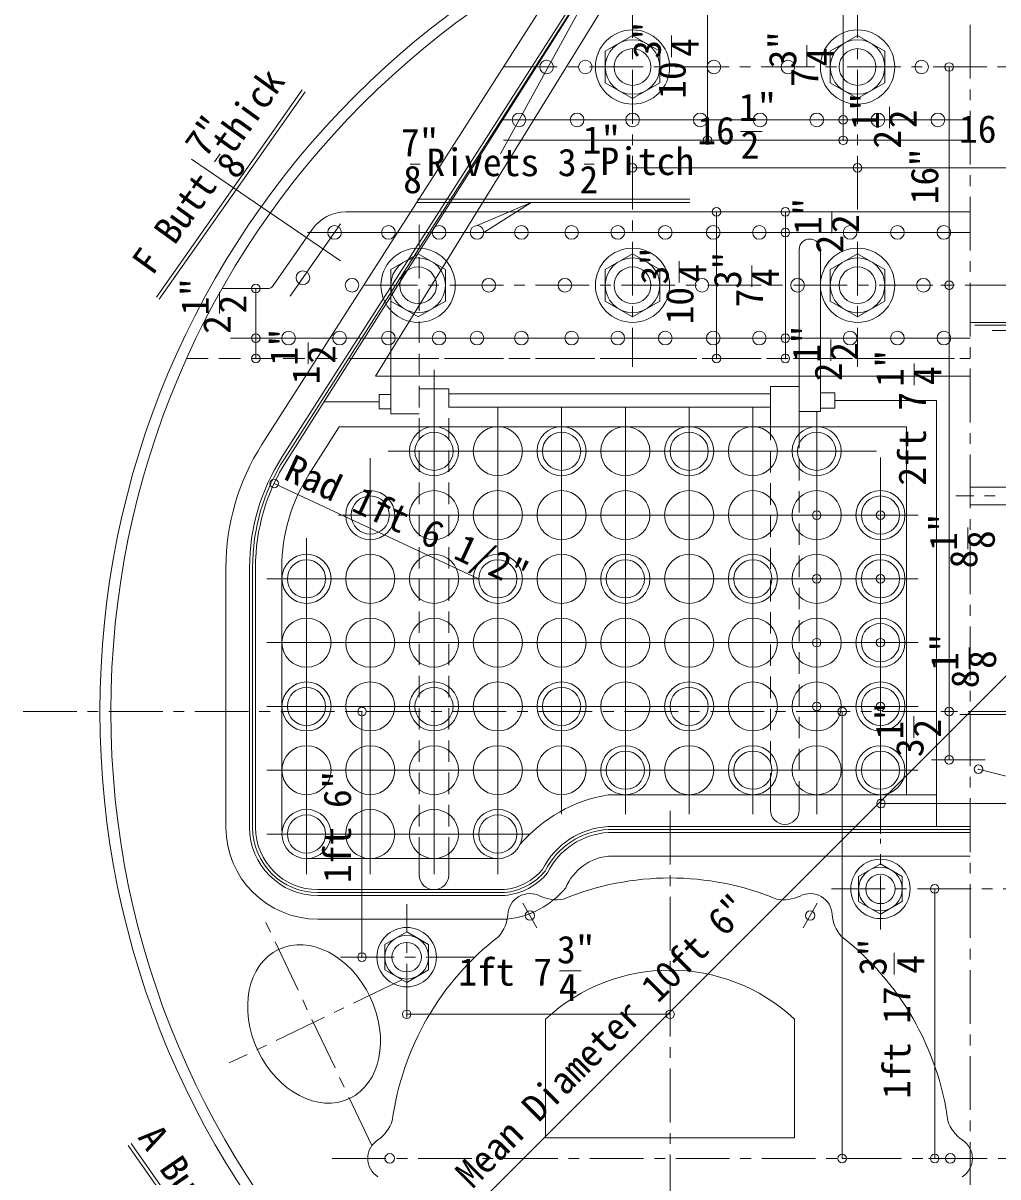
# Model space of a CAD drawing. Units: millimetres, scale not verified. Extents: x -5564 to 5565, y -3978 to 3978.
# Drawn here: x -4422 to -2606, y -1940 to 208 of the extents above; entities that cross this region are included whole.
import ezdxf
from ezdxf.enums import TextEntityAlignment as Align

# ---------------------------------------------------------------- set-up
doc = ezdxf.new("R2010")
doc.units = ezdxf.units.MM
doc.header["$LTSCALE"] = 20
doc.header["$PDMODE"] = 32
doc.header["$PDSIZE"] = 16
doc.linetypes.add('CHAIN1', pattern=[8, 5, -1, 1, -1])
doc.linetypes.add('DASHED2', pattern=[3, 2, -1])
for name, color, linetype, lineweight in [('0-3_Center', 4, 'CHAIN1', 9), ('0-4_Note', 3, 'Continuous', 9), ('0-5_Line', 7, 'Continuous', 9), ('0-6_Sunpou', 3, 'Continuous', 9), ('0-7_Kumo', 7, 'DASHED2', 9)]:
    doc.layers.add(name, color=color, linetype=linetype, lineweight=lineweight)
doc.styles.add('ＭＳ ゴシック', font='')
doc.styles.get('ＭＳ ゴシック').set_extended_font_data('MS Gothic')

msp = doc.modelspace()

# ---------------------------------------------------------------- linework, layer by layer
at = {"layer": '0-3_Center'}
for p, q in [((-2657.95, 2764.89), (-2657.95, -2910.48)), ((-3286.6, 280.95), (-3286.6, -431.86)), ((-2867.5, 280.95), (-2867.5, -431.86)), ((-3526.94, 126.5), (-1662.03, 126.5)), ((-3787.08, -279.9), (-1315.49, -279.9)), ((-3787.08, -416.42), (-2657.95, -416.42)), ((-2491, -672.17), (-2684.26, -672.17)), ((-4421.64, -1073.65), (-780.78, -1073.65)), ((-3216.75, -1258.43), (-3216.75, -2450.96)), ((-2824.9, -1479.13), (-2824.9, -1310.26)), ((-2916.12, -1403.85), (-2398.29, -1403.85)), ((-3707.23, -1643.05), (-3707.23, -1432.27)), ((-3464.57, -1476.27), (-3491, -1430.49)), ((-2968.94, -1476.27), (-2942.5, -1430.49)), ((-3771.97, -1881.5), (-3975.9, -1452.86)), ((-3830.66, -1530.85), (-3580.32, -1530.85)), ((-3716.16, -1572.76), (-4037.51, -1727.83)), ((-3845.9, -1905.5), (-1565.52, -1905.5))]:
    msp.add_line(p, q, dxfattribs=at)
at = {"layer": '0-4_Note'}
for p, q in [((-4173.43, -301.9), (-3901.65, 84.03)), ((-4167.92, -305.78), (-3896.28, 79.96)), ((-4065.24, -50.11), (-4054.33, -34.96)), ((-4107.97, -45.25), (-3830.31, -234.39)), ((-3700.48, -54.17), (-3681.81, -54.17)), ((-3376.72, -54.17), (-3358.05, -54.17)), ((-3686.95, -119.32), (-3179.66, -119.32)), ((-3686.95, -126.06), (-3179.66, -126.06)), ((-3576.19, -168.77), (-3475.69, -126.06)), ((-3563.49, -181.47), (-3475.69, -126.06)), ((-3965.01, -2252.18), (-4225.94, -1881.66)), ((-3959.6, -2248.16), (-4220.43, -1877.78))]:
    msp.add_line(p, q, dxfattribs=at)
at = {"layer": '0-5_Line'}
for p, q in [((-3324.01, 443.53), (-3976.75, -576.22)), ((-3286.96, 419.82), (-3939.7, -599.93)), ((-3297.41, 393.23), (-3935.05, -602.91)), ((-3297.41, 393.23), (-3930.39, -605.89)), ((-3246.06, 392), (-3765.44, -449.38)), ((-3389.76, 224.93), (-3532.75, -35.12)), ((-3526.94, 28.08), (-2657.95, 28.08)), ((-3526.94, -10.02), (-2657.95, -10.02)), ((-2657.95, -143.37), (-3820.72, -143.37)), ((-3830.44, -165.45), (-3924.23, -300.08)), ((-3883.32, -176.13), (-3955.81, -280.59)), ((-3891.98, -181.47), (-2657.95, -181.47)), ((-2976.28, -213.73), (-2976.28, -543.24)), ((-2936.62, -514.95), (-2936.62, -213.73)), ((-3966.25, -286.05), (-4050.9, -286.05)), ((-1276.96, -349.02), (-2657.95, -349.02)), ((-2649.18, -354.23), (-1834.85, -354.23)), ((-2617.11, -364.2), (-1979.09, -364.2)), ((-4035.25, -378.32), (-2657.95, -378.32)), ((-3765.44, -449.38), (-2657.95, -449.38)), ((-3656.27, -1376.12), (-3656.27, -437.32)), ((-3628.7, -472.64), (-3683.83, -472.64)), ((-3029.61, -481.85), (-3628.7, -481.85)), ((-3758.73, -496.71), (-3861.22, -496.71)), ((-3029.61, -506.83), (-3628.7, -506.83)), ((-3537.5, -1376.12), (-3537.5, -506.83)), ((-3418.73, -1264.47), (-3418.73, -506.83)), ((-3299.97, -1264.47), (-3299.97, -506.83)), ((-3181.2, -1264.47), (-3181.2, -506.83)), ((-3062.43, -1264.47), (-3062.43, -506.83)), ((-2943.67, -1264.47), (-2943.67, -514.95)), ((-3832.85, -543.24), (-3889.18, -632.15)), ((-2832.31, -588.96), (-3741.47, -588.96)), ((-2824.9, -1301.01), (-2824.9, -600.64)), ((-3775.03, -1376.12), (-3775.03, -601.66)), ((-2567, -655.63), (-2657.95, -655.63)), ((-2754.35, -707.73), (-3834.31, -707.73)), ((-2571.79, -688.71), (-2657.95, -688.71)), ((-3893.8, -1376.12), (-3893.8, -750.88)), ((-4043.8, -805.34), (-4043.8, -1289.17)), ((-3999.81, -805.34), (-3999.81, -1289.17)), ((-3994.29, -805.34), (-3994.29, -1289.17)), ((-3988.76, -805.34), (-3988.76, -1289.17)), ((-3939.89, -805.34), (-3939.89, -1289.17)), ((-2754.35, -826.5), (-3967.8, -826.5)), ((-2754.35, -945.26), (-3967.8, -945.26)), ((-2754.35, -1064.03), (-3967.8, -1064.03)), ((-2676.93, -1079.35), (-2506.96, -1079.35)), ((-2729.92, -1163.28), (-2630.14, -1163.28)), ((-2754.35, -1182.8), (-3967.8, -1182.8)), ((-3332.18, -1228.52), (-2720.36, -1228.5)), ((-3029.61, -1257.06), (-3029.61, -1228.51)), ((-2976.28, -1228.51), (-2976.28, -1257.06)), ((-3332.18, -1287.73), (-2657.95, -1287.72)), ((-3477.73, -1301.78), (-3967.8, -1301.78)), ((-3331.88, -1293.25), (-2657.95, -1293.24)), ((-3331.58, -1298.77), (-2657.95, -1298.77)), ((-3873.46, -1347.28), (-3537.5, -1347.28)), ((-3683.83, -1347.28), (-3683.83, -1377.81)), ((-3628.97, -1378.05), (-3628.7, -1347.28)), ((-3331.58, -1342.76), (-2657.95, -1342.76)), ((-3872.81, -1405.12), (-3525.23, -1405.12)), ((-3872.81, -1410.65), (-3524.94, -1410.65)), ((-3872.81, -1416.17), (-3524.67, -1416.17)), ((-3656.52, -1405.12), (-3656.28, -1405.12)), ((-3872.81, -1460.16), (-3520.32, -1459.95)), ((-3448.4, -1867.38), (-3448.4, -1646.18))]:
    msp.add_line(p, q, dxfattribs=at)
for points in [[(-3235.77, 155.85), (-3286.6, 185.2), (-3337.43, 155.85), (-3337.43, 97.15), (-3286.6, 67.81), (-3235.77, 97.15)], [(-2816.67, 155.85), (-2867.5, 185.2), (-2918.33, 155.85), (-2918.33, 97.15), (-2867.5, 67.81), (-2816.67, 97.15)], [(-3635.13, -250.55), (-3685.96, -221.2), (-3736.79, -250.55), (-3736.79, -309.25), (-3685.96, -338.59), (-3635.13, -309.25)], [(-3235.77, -250.55), (-3286.6, -221.2), (-3337.43, -250.55), (-3337.43, -309.25), (-3286.6, -338.59), (-3235.77, -309.25)], [(-2816.67, -250.55), (-2867.5, -221.2), (-2918.33, -250.55), (-2918.33, -309.25), (-2867.5, -338.59), (-2816.67, -309.25)], [(-3736.79, -509.95), (-3758.73, -509.95), (-3758.73, -483.46), (-3736.79, -483.46)], [(-2936.62, -479.87), (-2910.03, -479.87), (-2910.03, -508.82), (-2936.62, -508.82)], [(-2784.24, -1380.37), (-2824.9, -1356.89), (-2865.57, -1380.37), (-2865.57, -1427.33), (-2824.9, -1450.8), (-2784.24, -1427.33)], [(-3666.57, -1507.37), (-3707.23, -1483.89), (-3747.9, -1507.37), (-3747.9, -1554.33), (-3707.23, -1577.8), (-3666.57, -1554.33)]]:
    msp.add_lwpolyline(points, close=True, dxfattribs=at)
for points in [[(-3683.83, -519.19), (-3736.79, -519.19), (-3736.79, -309.25)], [(-3029.61, -543.24), (-3029.61, -468.19), (-2976.28, -468.19)], [(-2936.62, -508.82), (-2936.62, -514.95), (-2975.31, -514.95)], [(-2720.36, -1287.72), (-2720.36, -494.34), (-2910.03, -494.34)], [(-2776.32, -1228.5), (-2776.32, -543.24), (-3832.85, -543.24)], [(-3448.4, -1867.38), (-2985.1, -1867.38), (-2985.1, -1646.18)]]:
    msp.add_lwpolyline(points, dxfattribs=at)
for centre, radius in [((-2657.95, -1073.65), 1620.52), ((-2657.95, -1073.65), 1600.2), ((-3286.6, 126.5), 69.12), ((-2867.5, 126.5), 69.12), ((-3286.6, 126.5), 50.83), ((-2867.5, 126.5), 50.83), ((-3286.6, 126.5), 34.19), ((-2867.5, 126.5), 34.19), ((-3446.75, 126.5), 12.7), ((-3374.52, 126.5), 12.7), ((-3135.02, 126.5), 12.7), ((-2997.31, 126.5), 12.7), ((-2748.19, 126.5), 12.7), ((-3498, 28.08), 12.7), ((-3389.76, 28.08), 12.7), ((-3286.6, 28.08), 12.7), ((-3160.61, 28.08), 12.7), ((-3048.94, 28.08), 12.7), ((-2943.46, 28.08), 12.7), ((-2829.62, 28.08), 12.7), ((-2717.95, 28.08), 12.7), ((-3841.61, -181.47), 12.7), ((-3741.2, -181.47), 12.7), ((-3646.8, -181.47), 12.7), ((-3576.19, -181.47), 12.7), ((-3493.54, -181.47), 12.7), ((-3400, -181.47), 12.7), ((-3314.02, -181.47), 12.7), ((-3225.73, -181.47), 12.7), ((-3136.35, -181.47), 12.7), ((-3050.49, -181.47), 12.7), ((-2881.47, -181.47), 12.7), ((-2793.25, -181.47), 12.7), ((-2706.76, -181.47), 12.7), ((-3685.96, -279.9), 69.12), ((-3286.6, -279.9), 69.12), ((-2867.5, -279.9), 69.12), ((-3685.96, -279.9), 50.83), ((-3286.6, -279.9), 50.83), ((-2867.5, -279.9), 50.83), ((-3900.48, -265.98), 12.7), ((-3685.96, -279.9), 34.19), ((-3286.6, -279.9), 34.19), ((-2867.5, -279.9), 34.19), ((-3808.99, -279.9), 12.7), ((-3554.26, -279.9), 12.7), ((-3412.64, -279.9), 12.7), ((-3157.22, -279.9), 12.7), ((-2979.22, -279.9), 12.7), ((-2744.86, -279.9), 12.7), ((-3927.2, -378.32), 12.7), ((-3832.29, -378.32), 12.7), ((-3741.2, -378.32), 12.7), ((-3646.8, -378.32), 12.7), ((-3576.19, -378.32), 12.7), ((-3493.54, -378.32), 12.7), ((-3400, -378.32), 12.7), ((-3314.02, -378.32), 12.7), ((-3225.73, -378.32), 12.7), ((-3136.35, -378.32), 12.7), ((-3050.49, -378.32), 12.7), ((-2881.47, -378.32), 12.7), ((-2793.25, -378.32), 12.7), ((-2706.76, -378.32), 12.7), ((-3656.27, -588.96), 45.72), ((-3656.27, -588.96), 35.56), ((-3537.5, -588.96), 45.72), ((-3418.73, -588.96), 45.72), ((-3418.73, -588.96), 35.56), ((-3299.97, -588.96), 45.72), ((-3181.2, -588.96), 45.72), ((-3181.2, -588.96), 35.56), ((-3062.43, -588.96), 45.72), ((-2943.67, -588.96), 45.72), ((-2943.67, -588.96), 35.56), ((-3775.03, -707.73), 45.72), ((-3656.27, -707.73), 45.72), ((-3537.5, -707.73), 45.72), ((-3418.73, -707.73), 45.72), ((-3299.97, -707.73), 45.72), ((-3181.2, -707.73), 45.72), ((-3062.43, -707.73), 45.72), ((-2943.67, -707.73), 45.72), ((-2824.9, -707.73), 45.72), ((-3775.03, -707.73), 35.56), ((-2824.9, -707.73), 35.56), ((-3893.8, -826.5), 45.72), ((-3893.8, -826.5), 35.56), ((-3775.03, -826.5), 45.72), ((-3656.27, -826.5), 45.72), ((-3537.5, -826.5), 45.72), ((-3537.5, -826.5), 35.56), ((-3418.73, -826.5), 45.72), ((-3299.97, -826.5), 45.72), ((-3299.97, -826.5), 35.56), ((-3181.2, -826.5), 45.72), ((-3062.43, -826.5), 45.72), ((-3062.43, -826.5), 35.56), ((-2943.67, -826.5), 45.72), ((-2824.9, -826.5), 45.72), ((-2824.9, -826.5), 35.56), ((-3893.8, -945.26), 45.72), ((-3775.03, -945.26), 45.72), ((-3656.27, -945.26), 45.72), ((-3537.5, -945.26), 45.72), ((-3418.73, -945.26), 45.72), ((-3299.97, -945.26), 45.72), ((-3181.2, -945.26), 45.72), ((-3062.43, -945.26), 45.72), ((-2943.67, -945.26), 45.72), ((-2824.9, -945.26), 45.72), ((-2824.9, -945.26), 35.56), ((-3893.8, -1064.03), 45.72), ((-3893.8, -1064.03), 35.56), ((-3775.03, -1064.03), 45.72), ((-3656.27, -1064.03), 45.72), ((-3656.27, -1064.03), 35.56), ((-3537.5, -1064.03), 45.72), ((-3418.73, -1064.03), 45.72), ((-3418.73, -1064.03), 35.56), ((-3299.97, -1064.03), 45.72), ((-3181.2, -1064.03), 45.72), ((-3181.2, -1064.03), 35.56), ((-3062.43, -1064.03), 45.72), ((-2943.67, -1064.03), 45.72), ((-2824.9, -1064.03), 45.72), ((-2824.9, -1064.03), 35.56), ((-3893.8, -1182.8), 45.72), ((-3775.03, -1182.8), 45.72), ((-3656.27, -1182.8), 45.72), ((-3537.5, -1182.8), 45.72), ((-3418.73, -1182.8), 45.72), ((-3299.97, -1182.8), 45.72), ((-3181.2, -1182.8), 45.72), ((-3062.43, -1182.8), 45.72), ((-2943.67, -1182.8), 45.72), ((-2943.67, -1182.8), 45.72), ((-2824.9, -1182.8), 45.72), ((-2824.9, -1182.8), 45.72), ((-3299.97, -1182.8), 35.56), ((-3062.43, -1182.8), 35.56), ((-2824.9, -1182.8), 35.56), ((-3893.8, -1301.56), 45.72), ((-3893.8, -1301.56), 35.56), ((-3775.03, -1301.56), 45.72), ((-3656.27, -1301.56), 45.72), ((-3537.5, -1301.56), 45.72), ((-3537.5, -1301.56), 35.56), ((-2824.9, -1403.85), 55.3), ((-2824.9, -1403.85), 40.66), ((-2824.9, -1403.85), 27.36), ((-3477.78, -1453.38), 8.89), ((-2955.72, -1453.38), 8.89), ((-3707.23, -1530.85), 55.3), ((-3707.23, -1530.85), 40.66), ((-3707.23, -1530.85), 27.36), ((-3738.81, -1905.5), 8.89), ((-2694.69, -1905.5), 8.89), ((-2694.69, -1905.5), 8.89)]:
    msp.add_circle(centre, radius, dxfattribs=at)
for centre, radius, start, end in [((-2657.95, -1073.65), 1579.88, 270, 90), ((-2657.95, -1073.65), 1559.56, 270, 90), ((-3820.72, -219.57), 76.2, 90, 145.23943), ((-2956.45, -213.73), 19.83, 90, 180), ((-2956.45, -213.73), 19.83, 0, 90), ((-3966.25, -273.35), 12.7, 270, 325.23943), ((-3618.81, -805.34), 424.99, 147.37646, 180), ((-3618.81, -805.34), 381, 147.37646, 180), ((-3618.81, -805.34), 375.47, 147.37646, 180), ((-3618.81, -805.34), 369.95, 147.37646, 180), ((-3618.81, -805.34), 321.08, 147.35681, 180), ((-3285.49, -1502.48), 277.92, 99.67125, 139.33317), ((-3002.94, -1257.06), 26.67, 180, 270), ((-3002.94, -1257.06), 26.67, 270, 0), ((-3324.23, -1432.95), 145.44, 93.13259, 153.25502), ((-3872.81, -1289.17), 170.99, 180, 270), ((-3872.81, -1289.17), 127, 180, 270), ((-3872.81, -1289.17), 121.47, 180, 270), ((-3872.81, -1289.17), 115.95, 180, 270), ((-3872.81, -1289.17), 67.08, 180, 187.26681), ((-3324.23, -1432.95), 139.91, 93.13259, 153.51623), ((-3324.23, -1432.95), 134.38, 93.13259, 153.78669), ((-3883.63, -1523.66), 176.67, 86.70087, 93.29913), ((-3322.58, -1437.95), 95.49, 93.95905, 157.62577), ((-3536.42, -1297.93), 107.77, 275.95868, 319.79206), ((-3536.42, -1297.93), 113.3, 275.81139, 320.12927), ((-3536.42, -1297.93), 118.82, 275.67451, 320.44891), ((-3656.52, -1377.81), 27.31, 180, 270), ((-3656.28, -1377.81), 27.31, 270, 359.49286), ((-3216.75, -1905.5), 522.06, 67.66678, 112.33322), ((-3536.42, -1297.93), 162.81, 275.67451, 320.44891), ((-3477.96, -1453.07), 40.64, 61.91434, 178.08566), ((-3428.75, -1353.08), 70.84, 244.87149, 281.08094), ((-3004.76, -1353.08), 70.84, 258.91906, 295.12851), ((-2955.54, -1453.07), 40.64, 1.91434, 118.08566), ((-3589.17, -1445.69), 70.84, 318.91906, 355.12851), ((-3589.17, -1445.69), 70.84, 337.11917, 355.12851), ((-2844.34, -1445.69), 70.84, 184.87149, 202.88083), ((-2844.34, -1445.69), 70.84, 184.87149, 221.08094), ((-3216.75, -1905.5), 522.06, 127.66678, 172.33322), ((-3216.75, -1905.5), 522.06, 7.66678, 52.33322), ((-3216.75, -1895.11), 340.03, 47.05917, 132.94083), ((-3801.16, -1812.88), 70.84, 304.87149, 341.08094), ((-2632.34, -1812.88), 70.84, 198.91906, 235.12851), ((-2632.34, -1812.88), 70.84, 198.91906, 235.12851), ((-3739.17, -1905.5), 40.64, 121.91434, 238.08566), ((-2694.33, -1905.5), 40.64, 301.91434, 58.08566), ((-2694.33, -1905.5), 40.64, 301.91434, 58.08566)]:
    msp.add_arc(centre, radius, start, end, dxfattribs=at)
msp.add_ellipse((-3879.66, -1655.15), major_axis=(-66.02, 138.78), ratio=0.753975, dxfattribs=at)
for p in [(-2943.67, -707.73), (-2824.9, -707.73), (-2943.67, -826.5), (-2824.9, -826.5), (-2943.67, -945.26), (-2824.9, -945.26), (-2943.67, -1064.03), (-2824.9, -1064.03)]:
    msp.add_point(p, dxfattribs=at)
at = {"layer": '0-6_Sunpou'}
for p, q in [((-3146.79, 263.03), (-3146.79, -10.02)), ((-2894.17, 224.93), (-2894.17, 28.08)), ((-3214.17, 145.1), (-3214.17, 185.1)), ((-2961.83, 127.32), (-2961.83, 167.32)), ((-2696.87, 126.5), (-2712.56, 126.5)), ((-2696.87, 126.5), (-2696.87, -279.9)), ((-1526.44, 57.86), (-3789.46, -2205.16)), ((-2808.01, 12.45), (-2808.01, 52.45)), ((-2894.17, 28.08), (-2936.28, 28.08)), ((-2894.17, 28.08), (-2894.17, -10.02)), ((-3085.35, 6.27), (-3045.35, 6.27)), ((-3146.79, -10.02), (-3176.78, -10.02)), ((-2894.17, -10.02), (-2936.28, -10.02)), ((-2867.5, -61.03), (-3286.6, -61.03)), ((-3286.6, -61.03), (-3286.6, -103.86)), ((-2448.4, -61.03), (-2867.5, -61.03)), ((-2867.5, -61.03), (-2867.5, -103.86)), ((-2867.5, -61.03), (-2867.5, -103.86)), ((-3130.17, -143.37), (-3130.17, -416.42)), ((-3130.17, -143.37), (-3121.54, -143.37)), ((-3001.97, -143.37), (-3015.53, -143.37)), ((-3001.97, -143.37), (-3001.97, -181.47)), ((-2915.19, -182.83), (-2915.19, -142.83)), ((-3001.97, -181.47), (-3015.53, -181.47)), ((-3001.97, -181.47), (-3001.97, -378.32)), ((-3199.81, -275), (-3199.81, -235)), ((-3064.44, -283.11), (-3064.44, -243.11)), ((-4056.12, -332.56), (-4056.12, -292.56)), ((-3988.03, -378.32), (-3988.03, -286.05)), ((-3988.03, -286.05), (-3977.31, -286.05)), ((-2696.87, -279.9), (-2712.56, -279.9)), ((-2696.87, -279.9), (-2696.87, -1073.65)), ((-3988.03, -416.42), (-3988.03, -378.32)), ((-3988.03, -378.32), (-3977.31, -378.32)), ((-3890.41, -426.35), (-3890.41, -386.35)), ((-3001.97, -378.32), (-3015.53, -378.32)), ((-3001.97, -378.32), (-3001.97, -416.42)), ((-2917.53, -420.69), (-2917.53, -380.69)), ((-3988.03, -416.42), (-3977.31, -416.42)), ((-3130.17, -416.42), (-3121.54, -416.42)), ((-3001.97, -416.42), (-3015.53, -416.42)), ((-2762.09, -465.77), (-2762.09, -425.77)), ((-3573.44, -826.5), (-3954.1, -648.99)), ((-2662.41, -771.08), (-2662.41, -731.08)), ((-2659.9, -994.32), (-2659.9, -954.32)), ((-3790.45, -1073.65), (-3801.83, -1073.65)), ((-3790.45, -1530.85), (-3790.45, -1073.65)), ((-2896, -1905.5), (-2896, -1073.65)), ((-2896, -1073.65), (-2881.02, -1073.65)), ((-2696.87, -1073.65), (-2712.56, -1073.65)), ((-2696.87, -1073.65), (-2696.87, -1163.28)), ((-2762.74, -1122.24), (-2762.74, -1082.24)), ((-2696.87, -1163.28), (-2712.56, -1163.28)), ((-2642.33, -1181.02), (-1304.53, -1514.57)), ((-2823.87, -1244.83), (-2823.87, -1232.63)), ((-2823.87, -1244.83), (-2469.25, -1244.83)), ((-2723.9, -1403.85), (-2735.44, -1403.85)), ((-2723.9, -1403.85), (-2723.9, -1905.5)), ((-2799.34, -1563.07), (-2799.34, -1523.07)), ((-3790.45, -1530.85), (-3801.83, -1530.85)), ((-3382.54, -1556.02), (-3422.54, -1556.02)), ((-3707.23, -1637.22), (-3707.23, -1611.34)), ((-3216.75, -1637.22), (-3216.75, -1611.34)), ((-3707.23, -1637.22), (-3216.75, -1637.22)), ((-2896, -1905.5), (-2881.02, -1905.5)), ((-2723.9, -1905.5), (-2735.44, -1905.5))]:
    msp.add_line(p, q, dxfattribs=at)
for p in [(-2696.87, 126.5), (-2894.17, 28.08), (-3146.79, -10.02), (-2894.17, -10.02), (-3286.6, -61.03), (-2867.5, -61.03), (-3130.17, -143.37), (-3001.97, -143.37), (-3001.97, -181.47), (-3988.03, -286.05), (-2696.87, -279.9), (-3988.03, -378.32), (-3001.97, -378.32), (-3988.03, -416.42), (-3130.17, -416.42), (-3001.97, -416.42), (-3954.1, -648.99), (-3790.45, -1073.65), (-2896, -1073.65), (-2696.87, -1073.65), (-2696.87, -1163.28), (-2642.33, -1181.02), (-2823.87, -1244.83), (-2723.9, -1403.85), (-3790.45, -1530.85), (-3707.23, -1637.22), (-3216.75, -1637.22), (-2896, -1905.5), (-2723.9, -1905.5)]:
    msp.add_point(p, dxfattribs=at)
at = {"layer": '0-7_Kumo'}
for p, q in [((-3683.83, -1347.28), (-3683.83, -157.67)), ((-4116.96, -416.42), (-2657.95, -416.42)), ((-3628.7, -1347.28), (-3628.7, -472.64)), ((-3029.61, -1228.51), (-3029.61, -543.24)), ((-2976.28, -543.24), (-2976.28, -1228.51))]:
    msp.add_line(p, q, dxfattribs=at)

# ---------------------------------------------------------------- texts
at = {"layer": '0-4_Note', "style": 'ＭＳ ゴシック'}
for s, rotation, p in [(' thick', 54.211, (-4041.44, -79.24)), ('7"', 54.211, (-4069.8, -54.21)), ('8', 54.211, (-4011.41, -94.25)), ('F Butt ', 54.211, (-4168.22, -272.74)), ('A Butt ', 304.519, (-4222.04, -1875.14))]:
    msp.add_text(s, height=51.32, rotation=rotation, dxfattribs=at).set_placement(p, align=Align.BOTTOM_LEFT)
for s, p in [('7"', (-3717.92, -54.98)), ('1"', (-3379.37, -50.17)), (' Pitch', (-3381.37, -90.12)), (' Rivets 3', (-3704.95, -92.12)), ('8', (-3713.78, -123.94)), ('2', (-3385.36, -124.08))]:
    msp.add_text(s, height=51.32, dxfattribs=at).set_placement(p, align=Align.BOTTOM_LEFT)
at = {"layer": '0-6_Sunpou', "style": 'ＭＳ ゴシック'}
for s, rotation, p in [('3"', 90, (-3218.53, 141.74)), ('4', 90, (-3148.29, 145.21)), ('3"', 90, (-2966.2, 123.96)), ('4', 90, (-2895.95, 127.43)), ('10', 90, (-3172.17, 67.31)), ('7', 90, (-2925.36, 89.43)), ('1"', 90, (-2812.37, 9.09)), ('2', 90, (-2742.13, 12.56)), ('2', 90, (-2771.53, -25.44)), ('16"', 90, (-2701.87, -129.2)), ('1"', 90, (-2919.56, -186.19)), ('2', 90, (-2849.31, -182.72)), ('2', 90, (-2878.72, -220.72)), ('3"', 90, (-3204.17, -278.35)), ('3"', 90, (-3068.8, -286.46)), ('4', 90, (-3133.93, -274.88)), ('4', 90, (-2998.56, -282.99)), ('1"', 90, (-4060.48, -335.92)), ('10', 90, (-3157.81, -352.78)), ('7', 90, (-3027.96, -320.99)), ('2', 90, (-3990.24, -332.45)), ('2', 90, (-4019.64, -370.45)), ('1"', 90, (-2921.89, -424.05)), ('1"', 90, (-3894.77, -429.7)), ('2', 90, (-3824.53, -426.23)), ('2', 90, (-2851.65, -420.58)), ('1"', 90, (-2766.45, -469.13)), ('2', 90, (-2881.05, -458.58)), ('1', 90, (-3853.93, -464.24)), ('4', 90, (-2696.21, -465.66)), ('2ft 7', 90, (-2724.83, -652.97)), ('Rad 1ft 6 1/2"', 335, (-3945.44, -653.75)), ('1"', 90, (-2666.77, -774.44)), ('8', 90, (-2596.53, -770.97)), ('8', 90, (-2629, -807.1)), ('1"', 90, (-2664.26, -997.67)), ('8', 90, (-2594.02, -994.2)), ('8', 90, (-2626.49, -1030.34)), ('1"', 90, (-2767.1, -1125.59)), ('2', 90, (-2696.86, -1122.12)), ('3', 90, (-2729.33, -1158.26)), ('1ft 6"', 90, (-3795.45, -1392.79)), ('Mean Diameter 10ft 6"', 45, (-3574.1, -1974.66)), ('3"', 90, (-2798.2, -1565.31)), ('4', 90, (-2727.95, -1561.84)), ('1ft 17', 90, (-2753.86, -1794.62))]:
    msp.add_text(s, height=51.32, rotation=rotation, dxfattribs=at).set_placement(p, align=Align.BOTTOM_LEFT)
for s, p in [('1"', (-3088.71, 10.64)), ('16', (-3165.97, -32.73)), ('16', (-2678.56, -29.83)), ('2', (-3085.24, -59.6)), ('3"', (-3427.23, -1557.69)), ('1ft 7', (-3611.07, -1599.32)), ('4', (-3423.76, -1627.94))]:
    msp.add_text(s, height=51.32, dxfattribs=at).set_placement(p, align=Align.BOTTOM_LEFT)

doc.saveas('drawing.dxf')
